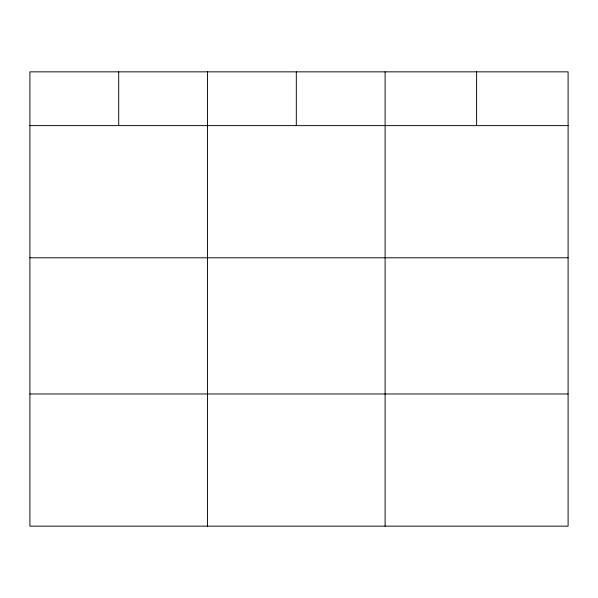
<?xml version="1.0" encoding="UTF-8"?>
<svg xmlns="http://www.w3.org/2000/svg" width="598" height="598" viewBox="0 0 598 598"><rect width="100%" height="100%" fill="white"/><g stroke="black" fill="none" stroke-linecap="round" stroke-linejoin="round"><path stroke-width="0.9" d="M568.1 257.79L568.1 71.85L29.9 71.85L29.9 526.15L568.1 526.15L568.1 257.79L29.9 257.79M29.9 125.617L568.1 125.617M29.9 393.977L568.1 393.977M476.606 71.85L476.606 125.617M385.112 71.85L385.112 526.15M296.309 71.85L296.309 125.617M207.506 71.85L207.506 526.15M118.703 71.85L118.703 125.617"/></g></svg>
